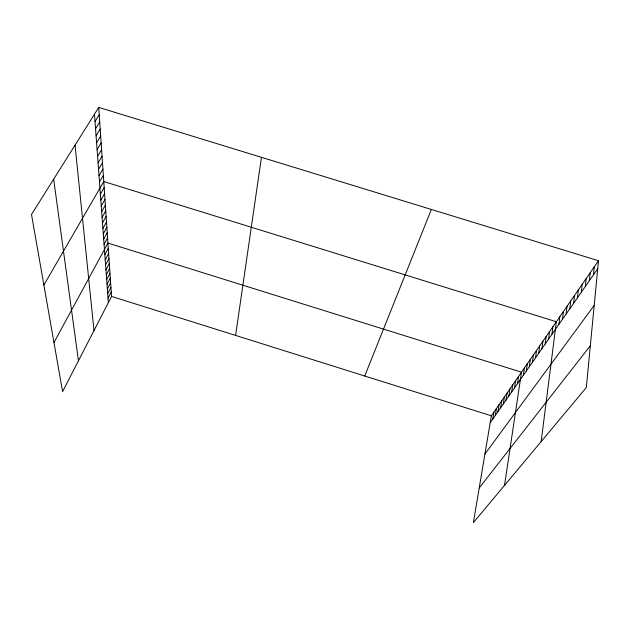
<?xml version="1.0" encoding="UTF-8"?>
<svg xmlns="http://www.w3.org/2000/svg" width="630" height="630" viewBox="0 0 630 630"><rect width="100%" height="100%" fill="white"/><g stroke="black" fill="none" stroke-linecap="round" stroke-linejoin="round"><path stroke-width="0.94" d="M598.5 260.733L586.309 387.592L473.382 522.601L491.361 415.808L598.5 260.733L98.737 107.399L31.5 214.483L62.583 391.632L111.541 296.423L98.737 107.399M593.515 274.79L594.31 266.797M589.381 280.712L590.192 272.751M585.325 286.524L586.16 278.594M581.34 292.225L582.191 284.335M577.427 297.825L578.301 289.965M573.591 303.329L574.481 295.502M569.819 308.724L570.725 300.935M566.11 314.031L567.039 306.267M562.472 319.237L563.417 311.511M558.897 324.356L559.857 316.669M541.162 441.567L556.353 321.733L103.761 181.535L43.88 285.059M551.935 334.333L552.919 326.71M548.541 339.192L549.533 331.608M545.202 343.972L546.21 336.42M541.918 348.673L542.942 341.153M538.689 353.296L539.729 345.807M535.516 357.84L536.563 350.382M532.397 362.305L533.452 354.887M235.596 335.42L261.45 157.319M529.326 366.707L530.389 359.32M526.302 371.031L527.381 363.675M523.325 375.291L524.412 367.967M504.535 485.352L521.49 372.196L107.927 243.078L53.967 342.555M517.435 383.733L518.537 376.48M514.513 387.915L515.623 380.693M511.639 392.033L512.757 384.843M508.812 396.081L509.938 388.923M506.024 400.066L507.158 392.947M503.283 403.995L504.425 396.9M500.582 407.854L501.732 400.798M497.928 411.666L499.078 404.641M495.314 415.414L496.464 408.421M492.731 419.1L493.896 412.138M364.731 376.008L431.353 209.451M108.029 298.14L111.234 291.934M107.691 293.596L110.927 287.375M107.352 288.997L110.612 282.744M107.013 284.319L110.297 278.05M106.659 279.57L109.974 273.278M106.305 274.751L109.644 268.435M105.942 269.861L109.313 263.521M105.58 264.884L108.974 258.528M105.21 259.836L108.628 253.457M104.832 254.709L108.281 248.307M104.068 244.353L107.58 237.919M103.682 239.132L107.218 232.675M103.288 233.832L106.864 227.351M102.895 228.446L106.494 221.949M102.493 222.965L106.123 216.452M102.084 217.405L105.745 210.869M101.666 211.751L105.36 205.191M101.241 205.994L104.974 199.427M100.808 200.151L104.572 193.56M100.375 194.205L104.171 187.598M99.477 182.015L103.344 175.368M99.012 175.762L102.918 169.1M98.548 169.391L102.485 162.721M98.067 162.918L102.044 156.224M97.579 156.327L101.595 149.617M97.091 149.617L101.146 142.9M96.587 142.79L100.682 136.048M96.075 135.836L100.209 129.079M95.547 128.748L99.729 121.984M95.02 121.535L99.241 114.762M490.195 422.738L597.728 268.758M484.919 454.057L594.208 305.385M479.209 487.966L590.334 345.705M111.541 296.423L491.361 415.808M53.668 179.18L78.443 360.785M75.033 145.152L93.988 330.553M94.476 114.188L108.36 302.605"/></g></svg>
